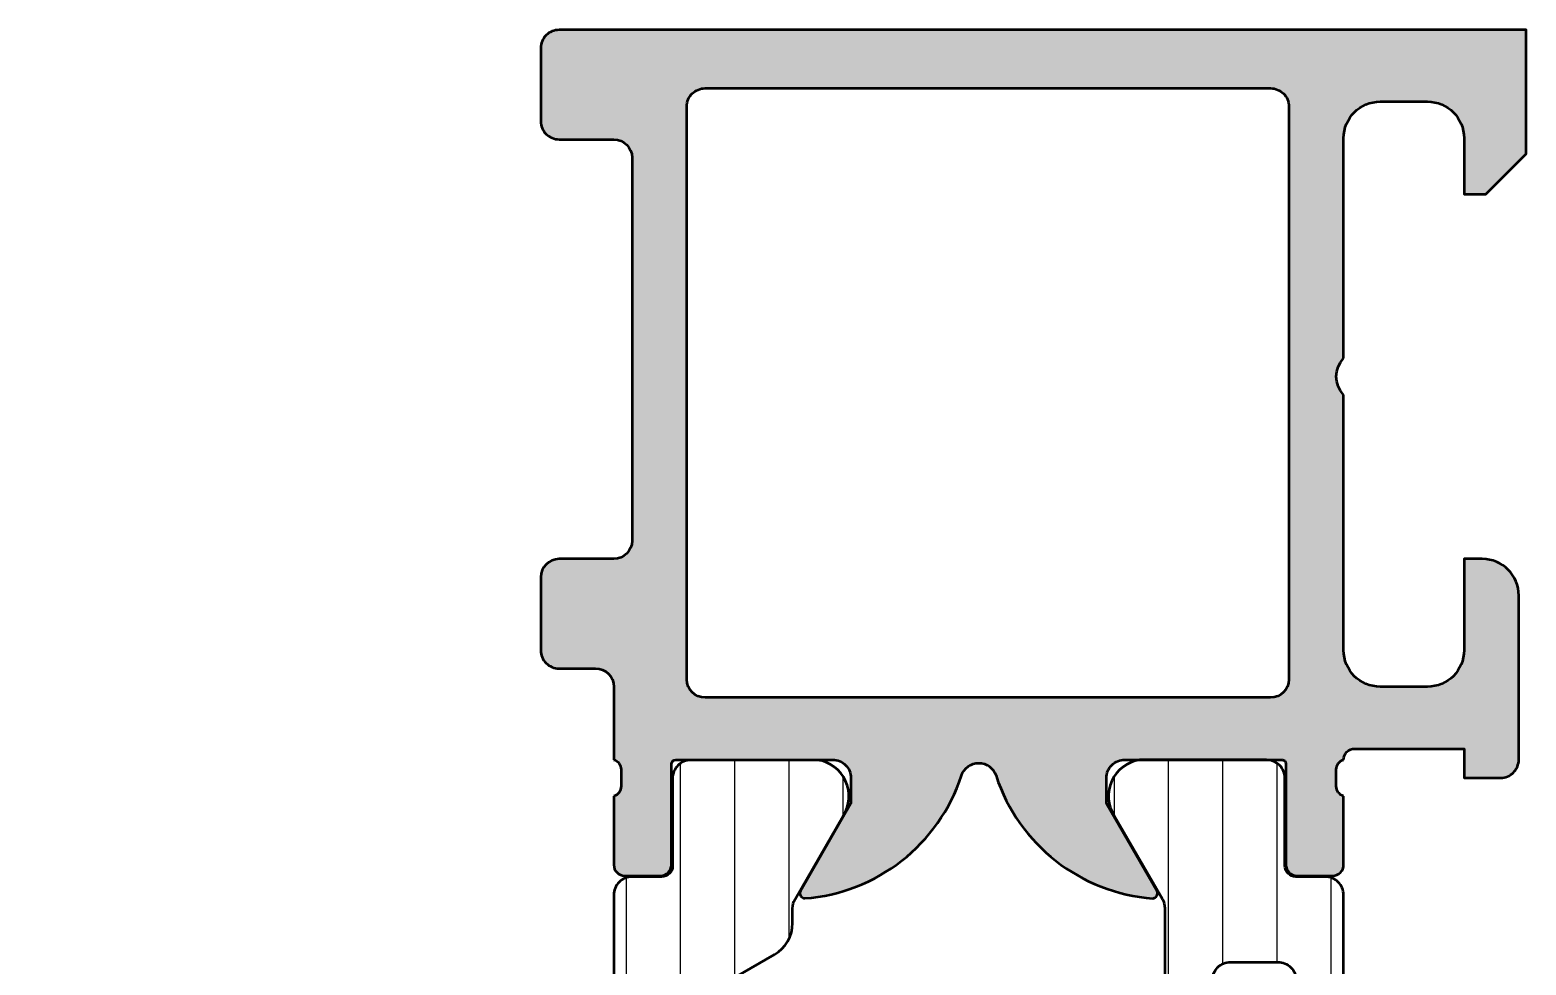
# Model space of a CAD drawing. Extents: x 0 to 66, y 0 to 75.
# Drawn here: x 0 to 41, y 49.37 to 75 of the extents above; entities that cross this region are included whole.
import ezdxf

# ---------------------------------------------------------------- set-up
doc = ezdxf.new("R2010")
doc.units = 0
for name, color, linetype, lineweight in [('0S-Alu contour', 7, 'Continuous', 50), ('0S-Alu hatch', 252, 'Continuous', 25), ('0S-Plastic contour', 254, 'Continuous', 50), ('0S-Plastic hatch', 253, 'Continuous', 25)]:
    doc.layers.add(name, color=color, linetype=linetype, lineweight=lineweight)
pattern_1 = [(90, (0, 0), (-1.4859, 0), [])]

# ---------------------------------------------------------------- blocks, each defined once
blk = doc.blocks.new('284029__E888EBB1_DAA7_4554_880E_9B4920508AAC___378382DE_D4DF_4651_9BAD_BA56CE349436_')
at = {"layer": '0S-Plastic hatch'}
h = blk.add_hatch(dxfattribs=at)
h.set_pattern_fill('ANSI31', color=256, scale=0.4680000000000001, angle=45, style=0)
h.set_pattern_definition(pattern_1)
edge = h.paths.add_edge_path()
edge.add_arc((16.49995231628415, 51.28978711817266), 0.4999999999999716, 89.99999999999675, 180)
edge.add_line((15.99995231628418, 51.28978711817269), (16.00000000000011, 39.9999357536762))
edge.add_ellipse((15.00000000000008, 39.99993575367618), major_axis=(-1.000000000000028, 0), ratio=1, start_angle=90.00000000000159, end_angle=180, ccw=False)
edge.add_line((15.00000000000011, 38.99993575367615), (14.00004959106422, 38.99993575367609))
edge.add_arc((13.9999214962607, 38.50006384847996), 0.4998719216086134, 89.98531765561775, 180.014682344417)
edge.add_line((13.50004959106456, 38.49993575367613), (13.50001907348633, 37.9999357536761))
edge.add_line((13.50001907348633, 37.9999357536761), (14.99997965474113, 37.99993575367613))
edge.add_ellipse((14.99997965474115, 36.99993575367614), major_axis=(-0.9999999999999928, 0), ratio=1, start_angle=179.9988343144165, end_angle=270.0000000000014, ccw=False)
edge.add_line((15.99997965453418, 36.99991540862466), (15.9999694824221, 36.49993575367616))
edge.add_ellipse((14.99996603984006, 36.49993919460567), major_axis=(-1.000003442587965, 0), ratio=1, start_angle=89.99670019992459, end_angle=179.9998028503728, ccw=False)
edge.add_line((14.99990844726585, 35.49993575367615), (9.500049591064341, 35.49993575367615))
edge.add_ellipse((9.500121647013302, 36.49999254985286), major_axis=(-1.000056798772597, 0), ratio=1, start_angle=0.0032539963814883777, end_angle=89.99587173271289, ccw=False)
edge.add_line((8.500064849853516, 36.49993575367642), (8.500080108642578, 37.99999678883241))
edge.add_line((8.500080108642578, 37.99999678883241), (9.50003433227539, 37.99993575367621))
edge.add_line((9.50003433227539, 37.99993575367621), (9.50003433227539, 38.49993575367603))
edge.add_arc((9.00012250574437, 38.49990185529859), 0.4999118276803215, 0.0038851530531154, 89.99611484694549)
edge.add_line((9.000156404121867, 38.99981368182961), (0.5001581200183481, 38.9999357529872))
edge.add_arc((0.5000377109441771, 38.49992646146257), 0.5000093060227062, 89.98620239313821, 180.2712408638193)
edge.add_line((3.40078134996e-05, 38.49755940317909), (-8.22186204914e-05, 37.49993574021853))
edge.add_arc((0.4998132061973593, 37.49983116503638), 0.4998954357561088, 179.9880140601629, 270.0119859398468)
edge.add_line((0.4999177813795085, 36.99993574021853), (0.9999177813795085, 36.99993574021853))
edge.add_line((0.9999177813795085, 36.99993574021853), (0.9999177813795085, 37.99999677537472))
edge.add_line((0.9999177813795085, 37.99999677537472), (2.499917781379622, 37.99999677537478))
edge.add_ellipse((2.499860041399074, 36.99993903705576), major_axis=(-1.000057739985871, 0), ratio=1, start_angle=179.9998111152432, end_angle=269.9966919338113, ccw=False)
edge.add_line((3.499917781379511, 36.9999357402045), (3.499917781379508, 32.99993574021836))
edge.add_ellipse((2.499866364378725, 33.00004915115872), major_axis=(-1.000051423431473, 0), ratio=1, start_angle=90.00294582565692, end_angle=179.9935023658846, ccw=False)
edge.add_line((2.499917781379509, 31.99999772904903), (0.9998567462232585, 31.99999772904909))
edge.add_line((0.9998567462232585, 31.99999772904909), (0.9999177813796222, 32.99993574021858))
edge.add_line((0.9999177813796222, 32.99993574021858), (0.4999177813793949, 32.99993574021853))
edge.add_arc((0.4999196267601534, 32.49987285967721), 0.5000628805447266, 90.00021143846737, 179.9996792923423)
edge.add_line((-0.0001432537767394, 32.49987565873146), (3.0517578125e-05, 16.2100100000086))
edge.add_arc((0.500030517578125, 16.21001000000848), 0.4999999999999999, 180, 269.999999999987)
edge.add_line((0.5000305175780113, 15.71001000000849), (1.310331333333351, 15.7100100000086))
edge.add_ellipse((1.310331333333209, 15.41001000000884), major_axis=(-0.2999999999997556, 0), ratio=1, start_angle=180, end_angle=269.99999999997283, ccw=False)
edge.add_line((1.610331333332965, 15.41001000000884), (1.609999382936166, 13.0100116170724))
edge.add_arc((2.109995360374966, 13.01000897744729), 0.4999959774457678, 179.9996975182267, 270.0003024811834)
edge.add_line((2.109998000000018, 12.51001300000849), (5.586539498099568, 12.51001300000855))
edge.add_arc((5.4442288491081, 13.49983107473143), 0.9999960709245272, 278.181608051906, 392.7270160998456)
edge.add_line((6.285481498099443, 14.04046600000868), (4.461406280911205, 17.19985738606051))
edge.add_ellipse((4.894418997641722, 17.44985736036005), major_axis=(-0.5000000000001174, 0), ratio=1, start_angle=-89.99999999999193, end_angle=29.999996599335873, ccw=False)
edge.add_line((4.894418997641651, 17.94985736036017), (17.70001220703113, 17.94985736036012))
edge.add_arc((17.70023029691674, 18.44963927047463), 0.4997819576984616, 269.9749978361491, 360.025002163853)
edge.add_line((18.20001220703125, 18.44985736036025), (18.19999830238339, 47.80944501042872))
edge.add_ellipse((19.1999983023205, 47.80945620651157), major_axis=(-0.9999999999997823, 0), ratio=1, start_angle=-60.00495389455068, end_angle=0.0006414880432998871, ccw=False)
edge.add_line((18.70007318227931, 48.67552483794407), (20.39989304376752, 49.65672034308239))
edge.add_arc((19.89996792372612, 50.52278897451483), 0.9999999999998266, 299.9950461054617, 359.9988249444108)
edge.add_line((20.89996792351565, 50.5227684659259), (20.89997618508085, 50.92560290517651))
edge.add_ellipse((21.39997618497545, 50.92559265088247), major_axis=(-0.4999999999997522, 0), ratio=1, start_angle=330.0000034006127, end_angle=359.9988249444108, ccw=False)
edge.add_line((20.96696346824547, 51.17559262518224), (22.2854803212042, 53.45933111817249))
edge.add_arc((21.44422767221269, 53.99996604344963), 0.9999960709246135, 327.2729839001649, 441.8183919481045)
edge.add_line((21.58653832120398, 54.98978411817263), (18.10999682310466, 54.98978411817262))
edge.add_arc((18.10999418347944, 54.48978814073377), 0.4999959774458178, 89.999697518797, 180.0003024805684)
edge.add_line((17.60999820604059, 54.48978550111409), (17.61033283534709, 52.08978711817264))
edge.add_ellipse((17.310332835347, 52.08978711817273), major_axis=(-0.3000000000000931, 0), ratio=1, start_angle=89.99999999998442, end_angle=180, ccw=False)
edge.add_line((17.31033283534692, 51.78978711817264), (16.49995231628418, 51.78978711817263))
edge = h.paths.add_edge_path()
edge.add_arc((8.999918720923581, 35.99163709062817), 1.499978052517036, 179.997750019223, 264.0005005730994)
edge.add_line((8.843141353156739, 34.49987470506239), (15.29530347679792, 34.49987470506216))
edge.add_ellipse((15.2953034767979, 33.99987470506218), major_axis=(-0.499999999999986, 0), ratio=1, start_angle=133.9999999999989, end_angle=269.99999999999676, ccw=False)
edge.add_line((15.64263266202738, 33.64020480489286), (9.45629744633709, 27.666130329907))
edge.add_ellipse((9.108968261107577, 28.02580023007634), major_axis=(-0.5000000000000185, 0), ratio=1, start_angle=45.99999999999977, end_angle=134.0000000000002, ccw=False)
edge.add_line((8.761639075878065, 27.666130329907), (4.652649631306303, 31.63413531233074))
edge.add_ellipse((4.999978816535829, 31.99380521249997), major_axis=(-0.4999999999999539, 0), ratio=1, start_angle=0, end_angle=45.99999999999068, ccw=False)
edge.add_line((4.499978816535875, 31.99380521249997), (4.499978816535758, 37.49997388719107))
edge.add_ellipse((4.999978916053017, 37.49997378828381), major_axis=(-0.5000000995172642, 0), ratio=1, start_angle=269.99717004570516, end_angle=359.99998867341264, ccw=False)
edge.add_line((5.000003612067985, 37.99997388719118), (7.00211472471949, 37.99987499887829))
edge.add_ellipse((7.001986004501922, 37.49976974504141), major_axis=(-0.500105270402295, 0), ratio=1, start_angle=185.3060430081134, end_angle=269.9852528543038, ccw=False)
edge.add_line((7.499948298957636, 37.54601728318728), (7.499940669563102, 35.99169599412478))
edge = h.paths.add_edge_path()
edge.add_ellipse((16.69996055398234, 20.69526418391696), major_axis=(-0.4999999999999608, 0), ratio=1, start_angle=45.99999997491989, end_angle=180.0000993977345, ccw=False)
edge.add_line((16.35263136859544, 20.3355942838997), (10.20119561550382, 26.27596674481124))
edge.add_ellipse((10.54852480073333, 26.63563664498057), major_axis=(-0.5000000000000148, 0), ratio=1, start_angle=-46.000000000000114, end_angle=46.000000000000114, ccw=False)
edge.add_line((10.20119561550382, 26.99530654514991), (16.35265198016134, 32.93569890001112))
edge.add_ellipse((16.69998116523339, 32.57602899968974), major_axis=(-0.5000000000000135, 0), ratio=1, start_angle=180.0000993977345, end_angle=313.99999997491767, ccw=False)
edge.add_line((17.19998116523266, 32.57602986709861), (17.19996055398155, 20.69526505132583))
edge = h.paths.add_edge_path()
edge.add_ellipse((3.055572848699931, 19.39977704881228), major_axis=(-0.5000000000000056, 0), ratio=1, start_angle=-45.999999999995225, end_angle=90.00000000000409, ccw=False)
edge.add_line((2.708243663470398, 19.75944694898158), (8.761639075878065, 25.6051429482123))
edge.add_ellipse((9.108968261107577, 25.24547304804296), major_axis=(-0.5000000000000198, 0), ratio=1, start_angle=226.0000000000002, end_angle=313.99999999999966, ccw=False)
edge.add_line((9.456297446337087, 25.6051429482123), (15.50969285874475, 19.75944694898158))
edge.add_ellipse((15.16236367351528, 19.39977704881225), major_axis=(-0.4999999999999823, 0), ratio=1, start_angle=90.00000000000199, end_angle=226.0000000000023, ccw=False)
edge.add_line((15.1623636735153, 18.89977704881227), (3.055572848699966, 18.89977704881227))
edge = h.paths.add_edge_path()
edge.add_ellipse((1.499890752842979, 20.67779949325222), major_axis=(-0.5000000000000161, 0), ratio=1, start_angle=-0.0005135900897812462, end_angle=133.9999999840463, ccw=False)
edge.add_line((0.9998907528630525, 20.6778039751697), (0.9999788165357585, 30.50213395951796))
edge.add_ellipse((1.500141552549855, 30.50198306746974), major_axis=(-0.5001627587750967, 0), ratio=1, start_angle=275.31207838444084, end_angle=359.98271467135834, ccw=False)
edge.add_line((1.453836238410759, 30.99999772904909), (3.667748669228103, 30.99999772904898))
edge.add_ellipse((3.667748669228068, 30.49999772904895), major_axis=(-0.5000000000000289, 0), ratio=1, start_angle=225.9999999730021, end_angle=269.9999999999959, ccw=False)
edge.add_line((4.015077854627064, 30.85966762905464), (8.016740906711332, 26.99530653545276))
edge.add_ellipse((7.66941172148185, 26.63563663528345), major_axis=(-0.4999999999999759, 0), ratio=1, start_angle=134, end_angle=226, ccw=False)
edge.add_line((8.016740906711332, 26.27596673511415), (1.84721993797234, 20.31812959298617))
at = {"layer": '0S-Alu contour', "color": 7}
for points in [[(5.000003612067985, 37.99997388719118), (7.00211472471949, 37.99987499887829)], [(4.499978816535875, 31.99380521249997), (4.499978816535758, 37.49997388719107)], [(7.499948298957636, 37.54601728318728), (7.499940669563102, 35.99169599412478)], [(8.843141353156739, 34.49987470506239), (15.29530347679792, 34.49987470506216)], [(15.64263266202738, 33.64020480489286), (9.45629744633709, 27.666130329907)], [(10.20119561550382, 26.99530654514991), (16.35265198016134, 32.93569890001112)], [(17.19998116523266, 32.57602986709861), (17.19996055398155, 20.69526505132583)], [(8.761639075878065, 27.666130329907), (4.652649631306303, 31.63413531233074)], [(1.453836238410759, 30.99999772904909), (3.667748669228103, 30.99999772904898)], [(4.015077854627064, 30.85966762905464), (8.016740906711332, 26.99530653545276)], [(0.9998907528630525, 20.6778039751697), (0.9999788165357585, 30.50213395951796)], [(8.016740906711332, 26.27596673511415), (1.84721993797234, 20.31812959298617)], [(16.35263136859544, 20.3355942838997), (10.20119561550382, 26.27596674481124)], [(2.708243663470398, 19.75944694898158), (8.761639075878065, 25.6051429482123)], [(9.456297446337087, 25.6051429482123), (15.50969285874475, 19.75944694898158)], [(15.1623636735153, 18.89977704881227), (3.055572848699966, 18.89977704881227)]]:
    blk.add_lwpolyline(points, dxfattribs=at)
at = {"layer": '0S-Alu contour', "color": 7, "extrusion": (0, 0, -1)}
for centre, radius, start, end in [((-4.999978916053017, 37.49997378828381), 0.5000000995172642, 1.1326587362e-05, 90.00282995429482), ((-7.001986004501922, 37.49976974504141), 0.500105270402295, 90.01474714569619, 174.6939569918866), ((-15.2953034767979, 33.99987470506218), 0.499999999999986, 90.00000000000325, 226.0000000000011), ((-16.69998116523339, 32.57602899968974), 0.5000000000000135, 46.00000002508234, 179.9999006022655), ((-4.999978816535829, 31.99380521249997), 0.4999999999999539, 314.0000000000093, 0), ((-1.500141552549855, 30.50198306746974), 0.5001627587750967, 0.0172853286416681, 84.68792161555915), ((-3.667748669228068, 30.49999772904895), 0.5000000000000289, 90.00000000000406, 134.0000000269979), ((-9.108968261107577, 28.02580023007634), 0.5000000000000185, 225.9999999999998, 314.0000000000002), ((-7.66941172148185, 26.63563663528345), 0.4999999999999759, 134, 226), ((-10.54852480073333, 26.63563664498057), 0.5000000000000148, 313.9999999999999, 46.00000000000008), ((-9.108968261107577, 25.24547304804296), 0.5000000000000198, 46.00000000000036, 133.9999999999998), ((-1.499890752842979, 20.67779949325222), 0.5000000000000161, 226.0000000159537, 0.0005135900898452), ((-16.69996055398234, 20.69526418391696), 0.4999999999999608, 179.9999006022655, 314.0000000250801), ((-3.055572848699931, 19.39977704881228), 0.5000000000000056, 269.9999999999959, 45.9999999999952), ((-15.16236367351528, 19.39977704881225), 0.4999999999999823, 133.9999999999977, 269.999999999998)]:
    blk.add_arc(centre, radius, start, end, dxfattribs=at)
at = {"layer": '0S-Alu contour', "color": 7}
blk.add_arc((8.999918720923581, 35.99163709062817), 1.499978052517036, 179.997750019223, 264.0005005730994, dxfattribs=at)
at = {"layer": '0S-Plastic contour', "color": 7}
for points in [[(21.58653832120398, 54.98978411817263), (18.10999682310466, 54.98978411817262)], [(17.60999820604059, 54.48978550111409), (17.61033283534709, 52.08978711817264)], [(20.96696346824547, 51.17559262518224), (22.2854803212042, 53.45933111817249)], [(17.31033283534692, 51.78978711817264), (16.49995231628418, 51.78978711817263)], [(15.99995231628418, 51.28978711817269), (16.00000000000011, 39.9999357536762)], [(20.89996792351565, 50.5227684659259), (20.89997618508085, 50.92560290517651)], [(18.70007318227931, 48.67552483794407), (20.39989304376752, 49.65672034308239)], [(18.20001220703125, 18.44985736036025), (18.19999830238339, 47.80944501042872)], [(9.000156404121867, 38.99981368182961), (0.5001581200183481, 38.9999357529872)], [(15.00000000000011, 38.99993575367615), (14.00004959106422, 38.99993575367609)], [(3.40078134996e-05, 38.49755940317909), (-8.22186204914e-05, 37.49993574021853)], [(8.500064849853516, 36.49993575367642), (8.500080108642578, 37.99999678883241), (9.50003433227539, 37.99993575367621), (9.50003433227539, 38.49993575367603)], [(13.50004959106456, 38.49993575367613), (13.50001907348633, 37.9999357536761), (14.99997965474113, 37.99993575367613)], [(0.4999177813795085, 36.99993574021853), (0.9999177813795085, 36.99993574021853), (0.9999177813795085, 37.99999677537472), (2.499917781379622, 37.99999677537478)], [(3.499917781379511, 36.9999357402045), (3.499917781379508, 32.99993574021836)], [(15.99997965453418, 36.99991540862466), (15.9999694824221, 36.49993575367616)], [(14.99990844726585, 35.49993575367615), (9.500049591064341, 35.49993575367615)], [(2.499917781379509, 31.99999772904903), (0.9998567462232585, 31.99999772904909), (0.9999177813796222, 32.99993574021858), (0.4999177813793949, 32.99993574021853)], [(-0.0001432537767394, 32.49987565873146), (3.0517578125e-05, 16.2100100000086)], [(4.894418997641651, 17.94985736036017), (17.70001220703113, 17.94985736036012)], [(6.285481498099443, 14.04046600000868), (4.461406280911205, 17.19985738606051)], [(0.5000305175780113, 15.71001000000849), (1.310331333333351, 15.7100100000086)], [(1.610331333332965, 15.41001000000884), (1.609999382936166, 13.0100116170724)], [(2.109998000000018, 12.51001300000849), (5.586539498099568, 12.51001300000855)]]:
    blk.add_lwpolyline(points, dxfattribs=at)
for centre, radius, start, end in [((18.10999418347944, 54.48978814073377), 0.4999959774458178, 89.999697518797, 180.0003024805684), ((21.44422767221269, 53.99996604344963), 0.9999960709246135, 327.2729839001649, 81.81839194810459), ((16.49995231628415, 51.28978711817266), 0.4999999999999716, 89.99999999999675, 180), ((19.89996792372612, 50.52278897451483), 0.9999999999998266, 299.9950461054617, 359.9988249444108), ((0.5000377109441771, 38.49992646146257), 0.5000093060227062, 89.98620239313821, 180.2712408638193), ((9.00012250574437, 38.49990185529859), 0.4999118276803215, 0.0038851530531154, 89.99611484694549), ((13.9999214962607, 38.50006384847996), 0.4998719216086134, 89.98531765561775, 180.014682344417), ((0.4998132061973593, 37.49983116503638), 0.4998954357561088, 179.9880140601629, 270.0119859398468), ((0.4999196267601534, 32.49987285967721), 0.5000628805447266, 90.00021143846737, 179.9996792923423), ((17.70023029691674, 18.44963927047463), 0.4997819576984616, 269.9749978361491, 0.0250021638530394), ((0.500030517578125, 16.21001000000848), 0.4999999999999999, 180, 269.999999999987), ((5.4442288491081, 13.49983107473143), 0.9999960709245272, 278.181608051906, 32.72701609984559), ((2.109995360374966, 13.01000897744729), 0.4999959774457678, 179.9996975182267, 270.0003024811834)]:
    blk.add_arc(centre, radius, start, end, dxfattribs=at)
at = {"layer": '0S-Plastic contour', "color": 7, "extrusion": (0, 0, -1)}
for centre, radius, start, end in [((-17.310332835347, 52.08978711817273), 0.3000000000000931, 180, 270.0000000000156), ((-21.39997618497545, 50.92559265088247), 0.4999999999997522, 0.0011750555892266, 29.99999659938731), ((-19.1999983023205, 47.80945620651157), 0.9999999999997823, 359.9993585119567, 60.00495389455075), ((-15.00000000000008, 39.99993575367618), 1.000000000000028, 180, 269.9999999999984), ((-2.499860041399074, 36.99993903705576), 1.000057739985871, 90.0033080661887, 180.0001888847569), ((-14.99997965474115, 36.99993575367614), 0.9999999999999928, 89.99999999999856, 180.0011656855836), ((-9.500121647013302, 36.49999254985286), 1.000056798772597, 270.0041282672872, 359.9967460036185), ((-14.99996603984006, 36.49993919460567), 1.000003442587965, 180.0001971496273, 270.0032998000754), ((-2.499866364378725, 33.00004915115872), 1.000051423431473, 180.0064976341155, 269.9970541743431), ((-4.894418997641722, 17.44985736036005), 0.5000000000001174, 330.0000034006641, 89.99999999999186), ((-1.310331333333209, 15.41001000000884), 0.2999999999997556, 90.00000000002716, 180)]:
    blk.add_arc(centre, radius, start, end, dxfattribs=at)
blk = doc.blocks.new('357830__FA6B52C0_6B15_44BB_A4FF_A52763B336AA_')
at = {"layer": '0S-Alu hatch'}
h = blk.add_hatch(color=256, dxfattribs=at)
edge = h.paths.add_edge_path()
edge.add_line((14.0000991821289, 74.50010681152344), (14.0000991821289, 72.50010681152331))
edge.add_arc((14.50007865446134, 72.50008628385586), 0.4999794727538367, 179.9976476060076, 270.002352394013)
edge.add_line((14.50009918212896, 72.00010681152344), (16.0000991821289, 72.00010681152344))
edge.add_ellipse((16.0000991821289, 71.50010681152344), major_axis=(-0.5, 0), ratio=1, start_angle=180, end_angle=270, ccw=False)
edge.add_line((16.5000991821289, 71.50010681152344), (16.5000991821289, 61.0001220703125))
edge.add_ellipse((16.0000991821289, 61.0001220703125), major_axis=(-0.5, 0), ratio=1, start_angle=90, end_angle=180, ccw=False)
edge.add_line((16.0000991821289, 60.5001220703125), (14.5000991821289, 60.5001220703125))
edge.add_arc((14.50010485310491, 60.00011639933649), 0.5000056710081612, 90.00064983861078, 179.9993501627087)
edge.add_line((14.0000991821289, 60.00012207031077), (14.0000991821289, 58.0001220703125))
edge.add_arc((14.50007358941032, 58.00009647759392), 0.4999744079364382, 179.9970671403861, 270.0029328596392)
edge.add_line((14.5000991821289, 57.5001220703125), (15.49999237060547, 57.5001220703125))
edge.add_ellipse((15.49999237060547, 57.0001220703125), major_axis=(-0.5, 0), ratio=1, start_angle=180, end_angle=270, ccw=False)
edge.add_line((15.99999237060547, 57.0001220703125), (15.99999237060547, 55.00007629394531))
edge.add_ellipse((15.92115592406241, 54.73255570195215), major_axis=(-0.2788950563274783, 0), ratio=1, start_angle=178.8354106259032, end_angle=253.5801235805083, ccw=False)
edge.add_line((16.19999337060551, 54.72688729395378), (16.19999337060545, 54.27329329395377))
edge.add_ellipse((15.92112527496231, 54.26763263447671), major_axis=(-0.2789255417371184, 0), ratio=1, start_angle=106.424594555353, end_angle=181.1628700728853, ccw=False)
edge.add_line((15.99999237060547, 54.0000892939538), (15.99999237060547, 52.12007829394531))
edge.add_arc((16.29999237060548, 52.12007829394532), 0.3000000000000185, 180, 269.9999999999986)
edge.add_line((16.29999237060548, 51.8200782939453), (17.27996668964829, 51.8200782939453))
edge.add_arc((17.27996668964829, 52.12007829394531), 0.3000000000000114, 270, 360)
edge.add_line((17.5799666896483, 52.12007829394531), (17.57996668964824, 54.88007629394525))
edge.add_ellipse((17.69995488885854, 54.88007629394525), major_axis=(-0.1199881992102973, 0), ratio=1, start_angle=270, end_angle=360, ccw=False)
edge.add_line((17.69995488885854, 55.00006449315555), (22.00015258789063, 55.00021362304687))
edge.add_ellipse((22.00016546946681, 54.50022650462305), major_axis=(-0.4999871185897568, 0), ratio=1, start_angle=179.9985238421549, end_angle=270.00147615792764, ccw=False)
edge.add_line((22.50015258789062, 54.50021362304759), (22.50015258789062, 53.80021667480469))
edge.add_line((22.50015258789062, 53.80021667480469), (21.11190795898437, 51.39569091796875))
edge.add_arc((21.23887267204619, 51.33900942728527), 0.1390425465423105, 155.9423438028752, 266.6072913620279)
edge.add_arc((20.86699244654214, 56.08815502027688), 4.901453208299326, 274.2548350451918, 341.8662315936082)
edge.add_ellipse((26.00016877898476, 54.40702519141237), major_axis=(-0.4999999999999981, 0), ratio=1, start_angle=198.1228570095801, end_angle=341.8662315936099, ccw=False)
edge.add_arc((31.13252757555772, 56.08680510239975), 4.900256231524269, 198.1228570095794, 265.7518087041855)
edge.add_arc((30.76131543717107, 51.33880392011438), 0.1390346690613204, 273.387685879842, 384.0554427869479)
edge.add_line((30.88827514648438, 51.39547729492187), (29.50003051757813, 53.80000305175781))
edge.add_line((29.50003051757813, 53.80000305175781), (29.50003051757813, 54.5))
edge.add_ellipse((30.00000998991054, 54.50002052766759), major_axis=(-0.4999794727538154, 0), ratio=1, start_angle=-90.00235239400848, end_angle=0.00235239414729449, ccw=False)
edge.add_line((30.00003051757812, 55), (34.3000283718797, 55))
edge.add_ellipse((34.30002837187974, 54.88000269093456), major_axis=(-0.1199973090654396, 0), ratio=1, start_angle=180, end_angle=270.00000000001353, ccw=False)
edge.add_line((34.42002568094518, 54.88000269093456), (34.42002568094518, 52.12000469093459))
edge.add_arc((34.72002568094516, 52.12000469093457), 0.2999999999999829, 180, 269.9999999999945)
edge.add_line((34.72002568094513, 51.82000469093458), (35.69999999998799, 51.82000469093458))
edge.add_arc((35.69999999998797, 52.12000469093457), 0.2999999999999865, 270.0000000000054, 360)
edge.add_line((35.99999999998795, 52.12000469093457), (35.99999999998795, 54.00001569094309))
edge.add_ellipse((36.07886709563111, 54.26755903146606), major_axis=(-0.2789255417371832, 0), ratio=1, start_angle=-1.1628700728833792, end_angle=73.5754054446486, ccw=False)
edge.add_line((35.79999899998791, 54.27321969094311), (35.79999899998796, 54.72681369094306))
edge.add_ellipse((36.07882619434913, 54.73248189052774), major_axis=(-0.2788848020273777, 0), ratio=1, start_angle=-73.58012358050189, end_angle=1.1645893741024906, ccw=False)
edge.add_ellipse((36.30000036075727, 54.99999533743302), major_axis=(-0.3000077143368609, 0), ratio=1, start_angle=-90.0005139300311, end_angle=0.0005139306048249637, ccw=False)
edge.add_line((36.30000305175781, 55.30000305175781), (39.30001831054688, 55.30000305175781))
edge.add_line((39.30001831054688, 55.30000305175781), (39.30001831054688, 54.5))
edge.add_line((39.30001831054688, 54.5), (40.30001831054687, 54.5))
edge.add_arc((40.30002863065745, 54.99998967988948), 0.4999896799959879, 269.9988173780304, 360.0011826222799)
edge.add_line((40.80001831054693, 55.00000000000007), (40.80001831054687, 59.5))
edge.add_arc((39.79999848739905, 59.49998017685217), 1.000019823344302, 0.0011357606123724, 89.99886423980752)
edge.add_line((39.80001831054688, 60.5), (39.30001831054688, 60.5))
edge.add_line((39.30001831054688, 60.5), (39.30001831054688, 58))
edge.add_ellipse((38.29997292469336, 58.00004538585351), major_axis=(-1.000045386883402, 0), ratio=1, start_angle=90.00260029983713, end_angle=179.9973997002186, ccw=False)
edge.add_line((38.30001831054687, 57), (37, 57))
edge.add_ellipse((37.00005250076833, 58.00005250076833), major_axis=(-1.000052502146426, 0), ratio=1, start_angle=0.00300791447108395, end_angle=89.99699208547389, ccw=False)
edge.add_line((36, 58.00000000000096), (36, 65))
edge.add_ellipse((36.52512175395993, 65.5), major_axis=(-0.725088171522571, 0), ratio=1, start_angle=-43.596183881364425, end_angle=43.59618388136448, ccw=False)
edge.add_line((36, 66), (36, 72.03408813476562))
edge.add_ellipse((37.00005250076833, 72.03403563399729), major_axis=(-1.000052502146426, 0), ratio=1, start_angle=270.0030079145261, end_angle=359.99699208552886, ccw=False)
edge.add_line((37, 73.03408813476562), (38.30001831054687, 73.03408813476562))
edge.add_ellipse((38.29997292469334, 72.03404274891209), major_axis=(-1.00004538688343, 0), ratio=1, start_angle=180.0026002997815, end_angle=269.99739970016117, ccw=False)
edge.add_line((39.30001831054688, 72.03408813476463), (39.30001831054693, 70.5))
edge.add_line((39.30001831054693, 70.5), (39.9000244140625, 70.5))
edge.add_line((39.9000244140625, 70.5), (41, 71.60000610351562))
edge.add_line((41, 71.60000610351562), (41, 75))
edge.add_line((41, 75), (14.49999237060547, 75))
edge.add_arc((14.49986000181642, 74.50023918031248), 0.4997608372174015, 89.98482439504002, 180.0151756049599)
edge = h.paths.add_edge_path()
edge.add_ellipse((18.50000055566901, 57.20002802148933), major_axis=(-0.500015814708163, 0), ratio=1, start_angle=0.00181214617907699, end_angle=89.99818785391102, ccw=False)
edge.add_line((17.99998474121094, 57.20001220703125), (17.99998474121094, 72.89999389648438))
edge.add_ellipse((18.49997442110039, 72.90000421659492), major_axis=(-0.499989679995963, 0), ratio=1, start_angle=-90.00118262196588, end_angle=0.0011826222798845265, ccw=False)
edge.add_line((18.49998474121093, 73.39999389648438), (34.00000762939453, 73.39999389648438))
edge.add_ellipse((34.00001794950508, 72.90000421659492), major_axis=(-0.499989679995963, 0), ratio=1, start_angle=179.9988173777202, end_angle=270.00118262196634, ccw=False)
edge.add_line((34.50000762939453, 72.89999389648433), (34.50000762939453, 57.20001220703045))
edge.add_ellipse((33.99999181493646, 57.20002802148932), major_axis=(-0.5000158147081594, 0), ratio=1, start_angle=90.00181214608818, end_angle=179.9981878538209, ccw=False)
edge.add_line((34.00000762939453, 56.70001220703125), (18.49998474121093, 56.70001220703125))
at = {"layer": '0S-Alu contour', "color": 7}
for points in [[(39.30001831054688, 72.03408813476463), (39.30001831054693, 70.5), (39.9000244140625, 70.5), (41, 71.60000610351562), (41, 75), (14.49999237060547, 75)], [(14.0000991821289, 74.50010681152344), (14.0000991821289, 72.50010681152331)], [(18.49998474121093, 73.39999389648438), (34.00000762939453, 73.39999389648438)], [(37, 73.03408813476562), (38.30001831054687, 73.03408813476562)], [(17.99998474121094, 57.20001220703125), (17.99998474121094, 72.89999389648438)], [(34.50000762939453, 72.89999389648433), (34.50000762939453, 57.20001220703045)], [(14.50009918212896, 72.00010681152344), (16.0000991821289, 72.00010681152344)], [(36, 66), (36, 72.03408813476562)], [(16.5000991821289, 71.50010681152344), (16.5000991821289, 61.0001220703125)], [(36, 58.00000000000096), (36, 65)], [(16.0000991821289, 60.5001220703125), (14.5000991821289, 60.5001220703125)], [(39.80001831054688, 60.5), (39.30001831054688, 60.5), (39.30001831054688, 58)], [(14.0000991821289, 60.00012207031077), (14.0000991821289, 58.0001220703125)], [(40.80001831054693, 55.00000000000007), (40.80001831054687, 59.5)], [(14.5000991821289, 57.5001220703125), (15.49999237060547, 57.5001220703125)], [(15.99999237060547, 57.0001220703125), (15.99999237060547, 55.00007629394531)], [(38.30001831054687, 57), (37, 57)], [(34.00000762939453, 56.70001220703125), (18.49998474121093, 56.70001220703125)], [(17.69995488885854, 55.00006449315555), (22.00015258789063, 55.00021362304687)], [(30.00003051757812, 55), (34.3000283718797, 55)], [(36.30000305175781, 55.30000305175781), (39.30001831054688, 55.30000305175781), (39.30001831054688, 54.5), (40.30001831054687, 54.5)], [(16.19999337060551, 54.72688729395378), (16.19999337060545, 54.27329329395377)], [(17.5799666896483, 52.12007829394531), (17.57996668964824, 54.88007629394525)], [(34.42002568094518, 54.88000269093456), (34.42002568094518, 52.12000469093459)], [(35.79999899998791, 54.27321969094311), (35.79999899998796, 54.72681369094306)], [(22.50015258789062, 54.50021362304759), (22.50015258789062, 53.80021667480469), (21.11190795898437, 51.39569091796875)], [(30.88827514648438, 51.39547729492187), (29.50003051757813, 53.80000305175781), (29.50003051757813, 54.5)], [(15.99999237060547, 54.0000892939538), (15.99999237060547, 52.12007829394531)], [(35.99999999998795, 52.12000469093457), (35.99999999998795, 54.00001569094309)], [(16.29999237060548, 51.8200782939453), (17.27996668964829, 51.8200782939453)], [(34.72002568094513, 51.82000469093458), (35.69999999998799, 51.82000469093458)]]:
    blk.add_lwpolyline(points, dxfattribs=at)
for centre, radius, start, end in [((14.49986000181642, 74.50023918031248), 0.4997608372174015, 89.98482439504002, 180.0151756049599), ((14.50007865446134, 72.50008628385586), 0.4999794727538367, 179.9976476060076, 270.002352394013), ((14.50010485310491, 60.00011639933649), 0.5000056710081612, 90.00064983861078, 179.9993501627087), ((39.79999848739905, 59.49998017685217), 1.000019823344302, 0.0011357606123724, 89.99886423980752), ((14.50007358941032, 58.00009647759392), 0.4999744079364382, 179.9970671403861, 270.0029328596392), ((40.30002863065745, 54.99998967988948), 0.4999896799959879, 269.9988173780304, 0.0011826222798784), ((20.86699244654214, 56.08815502027688), 4.901453208299326, 274.2548350451918, 341.8662315936082), ((31.13252757555772, 56.08680510239975), 4.900256231524269, 198.1228570095794, 265.7518087041855), ((16.29999237060548, 52.12007829394532), 0.3000000000000185, 180, 269.9999999999986), ((17.27996668964829, 52.12007829394531), 0.3000000000000114, 270, 0), ((34.72002568094516, 52.12000469093457), 0.2999999999999829, 180, 269.9999999999945), ((35.69999999998797, 52.12000469093457), 0.2999999999999865, 270.0000000000054, 0), ((21.23887267204619, 51.33900942728527), 0.1390425465423105, 155.9423438028752, 266.6072913620279), ((30.76131543717107, 51.33880392011438), 0.1390346690613204, 273.387685879842, 24.05544278694788)]:
    blk.add_arc(centre, radius, start, end, dxfattribs=at)
at = {"layer": '0S-Alu contour', "color": 7, "extrusion": (0, 0, -1)}
for centre, radius, start, end in [((-18.49997442110039, 72.90000421659492), 0.499989679995963, 359.9988173777201, 90.00118262196595), ((-34.00001794950508, 72.90000421659492), 0.499989679995963, 89.99881737803364, 180.0011826222798), ((-37.00005250076833, 72.03403563399729), 1.000052502146426, 0.0030079144711719, 89.99699208547388), ((-38.29997292469334, 72.03404274891209), 1.00004538688343, 90.00260029983882, 179.9973997002185), ((-16.0000991821289, 71.50010681152344), 0.5, 90, 180), ((-36.52512175395993, 65.5), 0.725088171522571, 316.4038161186355, 43.59618388136445), ((-16.0000991821289, 61.0001220703125), 0.5, 180, 270), ((-37.00005250076833, 58.00005250076833), 1.000052502146426, 270.0030079145261, 359.9969920855289), ((-38.29997292469336, 58.00004538585351), 1.000045386883402, 180.0026002997815, 269.9973997001629), ((-15.49999237060547, 57.0001220703125), 0.5, 90, 180), ((-18.50000055566901, 57.20002802148933), 0.500015814708163, 270.001812146089, 359.9981878538209), ((-33.99999181493646, 57.20002802148932), 0.5000158147081594, 180.0018121461791, 269.9981878539118), ((-15.92115592406241, 54.73255570195215), 0.2788950563274783, 106.4198764194917, 181.1645893740969), ((-17.69995488885854, 54.88007629394525), 0.1199881992102973, 0, 90), ((-22.00016546946681, 54.50022650462305), 0.4999871185897568, 89.99852384207237, 180.0014761578452), ((-30.00000998991054, 54.50002052766759), 0.4999794727538154, 359.9976476058527, 90.00235239400858), ((-34.30002837187974, 54.88000269093456), 0.1199973090654396, 89.99999999998644, 180), ((-36.07882619434913, 54.73248189052774), 0.2788848020273777, 358.8354106258975, 73.58012358050179), ((-36.30000036075727, 54.99999533743302), 0.3000077143368609, 359.9994860693952, 90.00051393003108), ((-26.00016877898476, 54.40702519141237), 0.4999999999999981, 18.13376840639011, 161.8771429904199), ((-15.92112527496231, 54.26763263447671), 0.2789255417371184, 178.8371299271147, 253.575405444647), ((-36.07886709563111, 54.26755903146606), 0.2789255417371832, 286.4245945553514, 1.162870072883403)]:
    blk.add_arc(centre, radius, start, end, dxfattribs=at)
blk = doc.blocks.new('284029__015F1F17_3F82_4A6A_A429_68B003F1273F___69C153B7_6C97_4158_86FC_8C8D49160EF1_')
at = {"layer": '0S-Plastic hatch'}
h = blk.add_hatch(dxfattribs=at)
h.set_pattern_fill('ANSI31', color=256, scale=0.4680000000000001, angle=45, style=0)
h.set_pattern_definition(pattern_1)
edge = h.paths.add_edge_path()
edge.add_ellipse((30.59998869163543, 50.928276840333), major_axis=(-0.5000000000141928, 0), ratio=1, start_angle=180.0021352030565, end_angle=210.0020718967531, ccw=False)
edge.add_line((31.09998869130242, 50.92829547349568), (31.10107500373369, 16.57402671789627))
edge.add_ellipse((30.60107500397677, 16.5740091302941), major_axis=(-0.5000000000662328, 0), ratio=1, start_angle=150.0020787003836, end_angle=180.0020153905168, ccw=False)
edge.add_line((31.03409677568284, 16.32402484019815), (29.71570977789662, 14.04032023894258))
edge.add_arc((30.55698200855538, 13.4997157848481), 0.999996070924477, 147.2750591980454, 261.8204672459879)
edge.add_line((30.41470721164118, 12.50989255617168), (33.89124870744704, 12.51001920363578))
edge.add_arc((33.89123323682728, 13.01001518084199), 0.4999959774455613, 270.0017728166999, 360.0023777790716)
edge.add_line((34.39122921384228, 13.01003593071189), (34.39081033362949, 15.4100343000504))
edge.add_ellipse((34.69081033343269, 15.41004516628472), major_axis=(-0.2999999999999899, 0), ratio=1, start_angle=-89.99792470211509, end_angle=0.002075297898500139, ccw=False)
edge.add_line((34.69079946719837, 15.71004516608792), (35.50113080001328, 15.71007379250613))
edge.add_arc((35.50111536862899, 16.21007111336595), 0.4999973210979571, 270.0017683158584, 360.0023822800018)
edge.add_line((36.00111268929475, 16.21009190256943), (36.0024332342847, 17.05116414769656))
edge.add_ellipse((36.20243323428467, 17.05116414769657), major_axis=(-0.1999999999999744, 0), ratio=1, start_angle=269.9999999999959, end_angle=360, ccw=False)
edge.add_line((36.20243323428468, 17.25116414769655), (40.30243323427304, 17.25116414769655))
edge.add_arc((40.30243323427305, 17.75116414769653), 0.4999999999999964, 269.9999999999992, 360)
edge.add_line((40.80243323427304, 17.75116414769653), (40.80243323427259, 18.5819133710546))
edge.add_arc((39.80243323427313, 18.58191337105457), 0.9999999999994608, 0, 74.99999999891914)
edge.add_line((40.06125227939373, 19.54783919733824), (39.30243323427316, 19.75116414769649))
edge.add_line((39.30243323427316, 19.75116414769649), (39.30243323427305, 18.75116414769655))
edge.add_line((39.30243323427305, 18.75116414769655), (37.0024332342847, 18.75116414769655))
edge.add_ellipse((37.00414248000592, 19.75529063189819), major_axis=(-1.004127938958022, 0), ratio=1, start_angle=0.23408772131568867, end_angle=89.90246998467882, ccw=False)
edge.add_line((36.00002292155802, 19.75118817672239), (36.00002292155802, 22.75106653086609))
edge.add_ellipse((37.00414226812574, 22.74703817501894), major_axis=(-1.004127427074088, 0), ratio=1, start_angle=270.09751797508625, end_angle=359.7701403215128, ccw=False)
edge.add_line((37.00243323428464, 23.75116414769655), (39.30243323427305, 23.75116414769656))
edge.add_line((39.30243323427305, 23.75116414769656), (39.30243323427305, 22.75116414769655))
edge.add_line((39.30243323427305, 22.75116414769655), (40.06125227939371, 22.95448909802472))
edge.add_arc((39.80243323427295, 23.92041492430893), 1.000000000000034, 285.0000000010814, 360)
edge.add_line((40.80243323427299, 23.92041492430893), (40.80243323427299, 24.75116414769661))
edge.add_arc((40.30243323427305, 24.75116414769661), 0.4999999999999503, 0, 90.00000000000081)
edge.add_line((40.30243323427304, 25.25116414769656), (36.20243323428476, 25.25116414769655))
edge.add_ellipse((36.20416178718004, 25.45533724353981), major_axis=(-0.2041804127758894, 0), ratio=1, start_angle=1.1558689438177794, end_angle=89.51493893427852, ccw=False)
edge.add_line((36.000022921558, 25.45121844470046), (36, 51.29258525425264))
edge.add_arc((35.50000267914018, 51.29256982286836), 0.4999973210979562, 0.0017683158931002, 90.00238227991451)
edge.add_line((35.49998188993747, 51.79256714353412), (34.68965055712254, 51.79253851711592))
edge.add_ellipse((34.68963969088825, 52.09253851691913), major_axis=(-0.3000000000000041, 0), ratio=1, start_angle=0.002075297898500139, end_angle=90.00207529788071, ccw=False)
edge.add_line((34.38963969108504, 52.09252765068475), (34.38988471166585, 54.49252604407029))
edge.add_arc((33.8898887344596, 54.49251057345052), 0.4999959774456003, 0.0017728167248697, 90.00237777907206)
edge.add_line((33.88986798458969, 54.99250655046556), (30.41332648878387, 54.99237990300147))
edge.add_arc((30.55567298966561, 54.00256698353079), 0.9999960709244676, 98.18368334978396, 212.729091397729)
edge.add_line((29.7144399234454, 53.46190158778024), (31.0329923529018, 51.17829249853087))
edge = h.paths.add_edge_path()
edge.add_ellipse((32.90053698091725, 40.10115426297592), major_axis=(-0.4999963606565109, 0), ratio=1, start_angle=-0.000417042864683026, end_angle=90.00041704259507, ccw=False)
edge.add_line((32.40054062027398, 40.10115790233268), (32.40054062027398, 48.95115179881698))
edge.add_ellipse((32.90053698091736, 48.9511554381736), major_axis=(-0.4999963606566246, 0), ratio=1, start_angle=-90.00041704258359, end_angle=0.00041704286462618256, ccw=False)
edge.add_line((32.90054062027397, 49.45115179881698), (34.20053472654188, 49.45115179881698))
edge.add_ellipse((34.20055129933872, 48.95115179700401), major_axis=(-0.5000000020876216, 0), ratio=1, start_angle=180, end_angle=270.0018991026203, ccw=False)
edge.add_line((34.70055130142635, 48.95115179700401), (34.70055130142633, 40.10115790421532))
edge.add_ellipse((34.20055129926902, 40.10115790421532), major_axis=(-0.5000000021573136, 0), ratio=1, start_angle=89.99810091050438, end_angle=180, ccw=False)
edge.add_line((34.20053472658671, 39.60115790233266), (32.90054062027396, 39.60115790233266))
edge = h.paths.add_edge_path()
edge.add_ellipse((32.90055587905268, 18.55117316182019), major_axis=(-0.5000152587890696, 0), ratio=1, start_angle=0, end_angle=89.9999999999983, ccw=False)
edge.add_line((32.4005406202636, 18.55117316182536), (32.4005406202636, 27.40115179951544))
edge.add_ellipse((32.9005369809069, 27.40115543887216), major_axis=(-0.4999963606565464, 0), ratio=1, start_angle=-90.00041704259348, end_angle=0.00041704286462618256, ccw=False)
edge.add_line((32.9005406202636, 27.90115179951545), (34.20053472653151, 27.90115179951544))
edge.add_ellipse((34.20055129932833, 27.40115179770248), major_axis=(-0.5000000020876145, 0), ratio=1, start_angle=180, end_angle=270.001899102617, ccw=False)
edge.add_line((34.70055130141595, 27.40115179770248), (34.70055130141594, 18.55114264424201))
edge.add_ellipse((34.20056656020503, 18.55114264424201), major_axis=(-0.4999847412109144, 0), ratio=1, start_angle=89.9999999999975, end_angle=180, ccw=False)
edge.add_line((34.20056656020501, 18.0511579030311), (32.90055587905266, 18.05115790303112))
edge = h.paths.add_edge_path()
edge.add_ellipse((34.20055130141595, 38.10115790303112), major_axis=(-0.5, 0), ratio=1, start_angle=180, end_angle=270.00000000119365, ccw=False)
edge.add_line((34.70055130141596, 38.10115790303632), (34.70055130141594, 29.40115179952064))
edge.add_ellipse((34.20055130141593, 29.40115179951545), major_axis=(-0.5000000000000098, 0), ratio=1, start_angle=90.00000000000159, end_angle=180, ccw=False)
edge.add_line((34.20055130141594, 28.90115179951544), (32.90054062026359, 28.90115179951545))
edge.add_ellipse((32.90054062026359, 29.40115179951543), major_axis=(-0.4999999999999858, 0), ratio=1, start_angle=0, end_angle=90, ccw=False)
edge.add_line((32.4005406202636, 29.40115179951543), (32.40054062026359, 38.10115790303631))
edge.add_ellipse((32.9005406202636, 38.10115790303111), major_axis=(-0.5000000000000107, 0), ratio=1, start_angle=270.0000000011912, end_angle=360, ccw=False)
edge.add_line((32.9005406202532, 38.60115790303112), (34.20055130140553, 38.60115790303112))
at = {"layer": '0S-Alu contour', "color": 7}
for points in [[(32.90054062027397, 49.45115179881698), (34.20053472654188, 49.45115179881698)], [(32.40054062027398, 40.10115790233268), (32.40054062027398, 48.95115179881698)], [(34.70055130142635, 48.95115179700401), (34.70055130142633, 40.10115790421532)], [(34.20053472658671, 39.60115790233266), (32.90054062027396, 39.60115790233266)], [(32.9005406202532, 38.60115790303112), (34.20055130140553, 38.60115790303112)], [(32.4005406202636, 29.40115179951543), (32.40054062026359, 38.10115790303631)], [(34.70055130141596, 38.10115790303632), (34.70055130141594, 29.40115179952064)], [(34.20055130141594, 28.90115179951544), (32.90054062026359, 28.90115179951545)], [(32.9005406202636, 27.90115179951545), (34.20053472653151, 27.90115179951544)], [(32.4005406202636, 18.55117316182536), (32.4005406202636, 27.40115179951544)], [(34.70055130141595, 27.40115179770248), (34.70055130141594, 18.55114264424201)], [(34.20056656020501, 18.0511579030311), (32.90055587905266, 18.05115790303112)]]:
    blk.add_lwpolyline(points, dxfattribs=at)
at = {"layer": '0S-Alu contour', "color": 7, "extrusion": (0, 0, -1)}
for centre, radius, start, end in [((-32.90053698091736, 48.9511554381736), 0.4999963606566246, 359.9995829571354, 90.0004170425837), ((-34.20055129933872, 48.95115179700401), 0.5000000020876216, 89.99810089737969, 180), ((-32.90053698091725, 40.10115426297592), 0.4999963606565109, 269.9995829574049, 0.0004170428646345), ((-34.20055129926902, 40.10115790421532), 0.5000000021573136, 180, 270.0018990894956), ((-32.9005406202636, 38.10115790303111), 0.5000000000000107, 0, 89.99999999880879), ((-34.20055130141595, 38.10115790303112), 0.5, 89.99999999880635, 180), ((-32.90054062026359, 29.40115179951543), 0.4999999999999858, 270, 0), ((-34.20055130141593, 29.40115179951545), 0.5000000000000098, 180, 269.9999999999984), ((-32.9005369809069, 27.40115543887216), 0.4999963606565464, 359.9995829571354, 90.00041704259347), ((-34.20055129932833, 27.40115179770248), 0.5000000020876145, 89.99810089738295, 180), ((-32.90055587905268, 18.55117316182019), 0.5000152587890696, 270.0000000000017, 0), ((-34.20056656020503, 18.55114264424201), 0.4999847412109144, 180, 270.0000000000025)]:
    blk.add_arc(centre, radius, start, end, dxfattribs=at)
at = {"layer": '0S-Plastic contour', "color": 7}
for points in [[(33.88986798458969, 54.99250655046556), (30.41332648878387, 54.99237990300147)], [(34.38963969108504, 52.09252765068475), (34.38988471166585, 54.49252604407029)], [(29.7144399234454, 53.46190158778024), (31.0329923529018, 51.17829249853087)], [(35.49998188993747, 51.79256714353412), (34.68965055712254, 51.79253851711592)], [(36.000022921558, 25.45121844470046), (36, 51.29258525425264)], [(31.09998869130242, 50.92829547349568), (31.10107500373369, 16.57402671789627)], [(40.30243323427304, 25.25116414769656), (36.20243323428476, 25.25116414769655)], [(40.80243323427299, 23.92041492430893), (40.80243323427299, 24.75116414769661)], [(37.00243323428464, 23.75116414769655), (39.30243323427305, 23.75116414769656), (39.30243323427305, 22.75116414769655), (40.06125227939371, 22.95448909802472)], [(36.00002292155802, 19.75118817672239), (36.00002292155802, 22.75106653086609)], [(40.06125227939373, 19.54783919733824), (39.30243323427316, 19.75116414769649), (39.30243323427305, 18.75116414769655), (37.0024332342847, 18.75116414769655)], [(40.80243323427304, 17.75116414769653), (40.80243323427259, 18.5819133710546)], [(36.20243323428468, 17.25116414769655), (40.30243323427304, 17.25116414769655)], [(36.00111268929475, 16.21009190256943), (36.0024332342847, 17.05116414769656)], [(31.03409677568284, 16.32402484019815), (29.71570977789662, 14.04032023894258)], [(34.69079946719837, 15.71004516608792), (35.50113080001328, 15.71007379250613)], [(34.39122921384228, 13.01003593071189), (34.39081033362949, 15.4100343000504)], [(30.41470721164118, 12.50989255617168), (33.89124870744704, 12.51001920363578)]]:
    blk.add_lwpolyline(points, dxfattribs=at)
for centre, radius, start, end in [((30.55567298966561, 54.00256698353079), 0.9999960709244676, 98.18368334978396, 212.729091397729), ((33.8898887344596, 54.49251057345052), 0.4999959774456003, 0.0017728167248697, 90.00237777907206), ((35.50000267914018, 51.29256982286836), 0.4999973210979562, 0.0017683158931002, 90.00238227991451), ((40.30243323427305, 24.75116414769661), 0.4999999999999503, 0, 90.00000000000081), ((39.80243323427295, 23.92041492430893), 1.000000000000034, 285.0000000010814, 0), ((39.80243323427313, 18.58191337105457), 0.9999999999994608, 0, 74.99999999891914), ((40.30243323427305, 17.75116414769653), 0.4999999999999964, 269.9999999999992, 0), ((35.50111536862899, 16.21007111336595), 0.4999973210979571, 270.0017683158584, 0.0023822800018465), ((30.55698200855538, 13.4997157848481), 0.999996070924477, 147.2750591980454, 261.8204672459879), ((33.89123323682728, 13.01001518084199), 0.4999959774455613, 270.0017728166999, 0.0023777790715539)]:
    blk.add_arc(centre, radius, start, end, dxfattribs=at)
at = {"layer": '0S-Plastic contour', "color": 7, "extrusion": (0, 0, -1)}
for centre, radius, start, end in [((-34.68963969088825, 52.09253851691913), 0.3000000000000041, 269.9979247021193, 359.9979247021015), ((-30.59998869163543, 50.928276840333), 0.5000000000141928, 149.9979281032469, 179.9978647969435), ((-36.20416178718004, 25.45533724353981), 0.2041804127758894, 270.4850610657215, 358.8441310561822), ((-37.00414226812574, 22.74703817501894), 1.004127427074088, 0.2298596784871673, 89.90248202491377), ((-37.00414248000592, 19.75529063189819), 1.004127938958022, 270.0975300153212, 359.7659122786843), ((-36.20243323428467, 17.05116414769657), 0.1999999999999744, 0, 90.00000000000406), ((-30.60107500397677, 16.5740091302941), 0.5000000000662328, 179.9979846094832, 209.9979212996164), ((-34.69081033343269, 15.41004516628472), 0.2999999999999899, 359.9979247021015, 89.99792470211521)]:
    blk.add_arc(centre, radius, start, end, dxfattribs=at)
blk = doc.blocks.new('382660__28FD6C03_A301_4180_A88D_88F366BB53B0_')
at = {"layer": '0S-Alu contour', "color": 7}
blk.add_blockref('357830__FA6B52C0_6B15_44BB_A4FF_A52763B336AA_', (0, 0), dxfattribs=at)
at = {"layer": '0S-Plastic contour', "color": 7}
for name in ['284029__E888EBB1_DAA7_4554_880E_9B4920508AAC___378382DE_D4DF_4651_9BAD_BA56CE349436_', '284029__015F1F17_3F82_4A6A_A429_68B003F1273F___69C153B7_6C97_4158_86FC_8C8D49160EF1_']:
    blk.add_blockref(name, (0, 0), dxfattribs=at)

msp = doc.modelspace()

# ---------------------------------------------------------------- block references
at = {"layer": '0S-Alu contour', "color": 7}
msp.add_blockref('382660__28FD6C03_A301_4180_A88D_88F366BB53B0_', (0, 0), dxfattribs=at)

doc.saveas('drawing.dxf')
